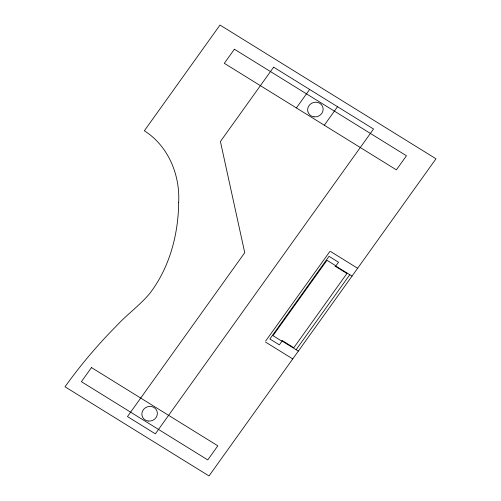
<?xml version="1.0" encoding="UTF-8"?>
<svg xmlns="http://www.w3.org/2000/svg" width="501" height="501" viewBox="0 0 501 501"><rect width="100%" height="100%" fill="white"/><g stroke="black" fill="none" stroke-linecap="round" stroke-linejoin="round"><path stroke-width="0.75" d="M296.392 107.947L309.631 89.447M324.291 125.225L337.53 106.726M265.636 341.043L329.877 251.458M352.034 276.095L335.789 266.037L338.526 262.217L329.013 256.33L269.87 338.97L279.376 344.857L282.113 341.043L296.116 349.717L349.792 274.705M330.497 251.458L357.639 268.267M335.382 265.511L326.953 260.288L273.001 335.676L281.43 340.899M334.975 266.081L346.936 273.49L293.799 347.732L281.838 340.329M296.116 349.717L298.352 351.101M265.63 342.133L292.753 358.929M178.663 202.617C178.337 234.863 169.351 268.26 149.348 293.987C139.253 305.754 126.534 314.922 116.044 326.333C97.463 345.089 80.373 365.323 65.011 386.791L209.005 475.95L435.989 158.786L220.002 25.05L144.338 130.774C168.323 145.998 180.166 174.83 178.663 202.617M234.393 49.217L224.304 63.314L396.379 169.858L406.468 155.761L234.393 49.217M273.634 67.159L220.415 141.514L244.745 252.698L127.467 416.569L155.366 433.841L373.533 129.014L273.634 67.159M91.483 367.584L81.394 381.681L207.752 459.918L217.835 445.821L91.483 367.584M313.958 116.833A7.828 7.296 -20.9 0 0 322.707 106.769A7.828 7.296 -20.9 0 0 309.493 105.016A7.828 7.296 -20.9 0 0 313.958 116.833M148.19 421.047A7.828 7.296 -20.9 0 0 156.938 410.983A7.828 7.296 -20.9 0 0 143.724 409.223A7.828 7.296 -20.9 0 0 148.19 421.047"/></g></svg>
